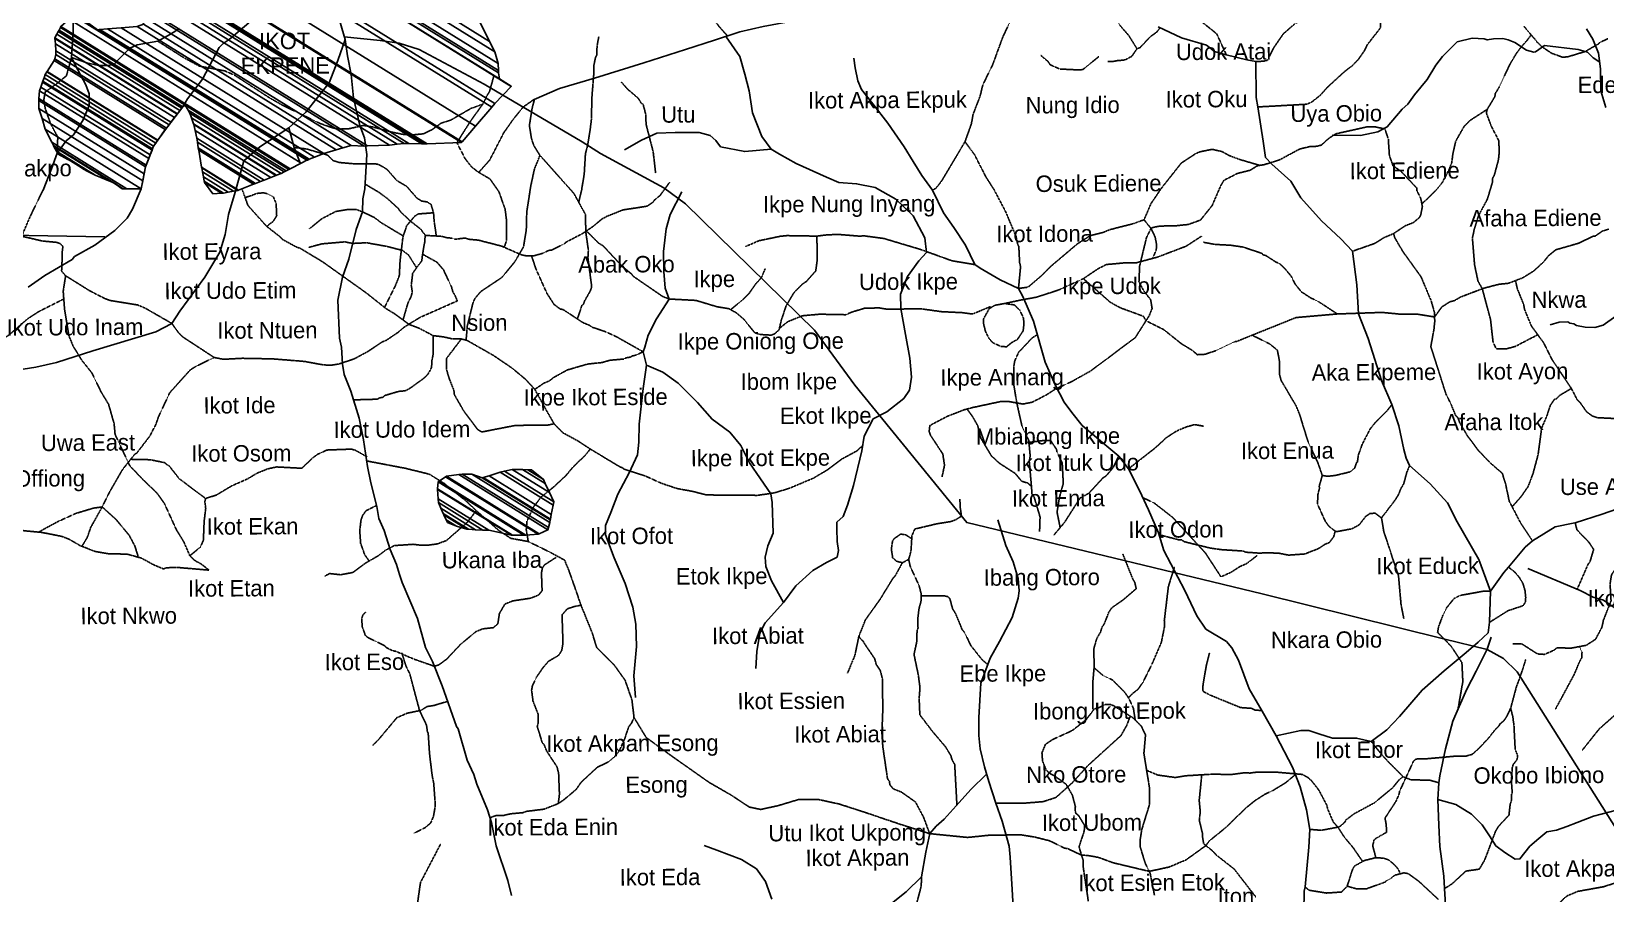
# Model space of a CAD drawing. Header units: metres. Extents: x 321186 to 621985, y 106829 to 204599.
# Drawn here: x 583692 to 602871, y 119543 to 130041 of the extents above; entities that cross this region are included whole.
import ezdxf
from ezdxf.enums import TextEntityAlignment as Align

# ---------------------------------------------------------------- set-up
doc = ezdxf.new("R2010")
doc.units = ezdxf.units.M
doc.header["$MEASUREMENT"] = 0
doc.linetypes.add('DASHED', pattern=[0.75, 0.5, -0.25])
for name, color, linetype in [('11', 7, 'CONTINUOUS'), ('14', 7, 'CONTINUOUS'), ('15', 7, 'CONTINUOUS'), ('18', 7, 'CONTINUOUS'), ('34', 7, 'CONTINUOUS')]:
    doc.layers.add(name, color=color, linetype=linetype)
doc.styles.get("Standard").update_dxf_attribs({"font": 'txt', "height": 0.2})

msp = doc.modelspace()

# ---------------------------------------------------------------- linework, layer by layer
at = {"layer": '14', "color": 1, "linetype": 'Continuous'}
for points in [[(586175, 128085), (586278, 128467), (586473, 128636), (586829, 128868), (587035, 129058), (587321, 129416), (587423, 129689), (587514, 129945)], [(587514, 129945), (587542, 129745), (587587, 129519), (587614, 129234), (587693, 128896), (587749, 128748), (587778, 128544), (587756, 128124), (587730, 128005), (587726, 127844), (587650, 127628), (587559, 127269), (587480, 127049), (587424, 126770), (587444, 126306), (587469, 126196), (587483, 125988), (587503, 125862), (587583, 125661), (587683, 125334), (587739, 125067), (587785, 124744), (587826, 124544), (587900, 124256), (587924, 124112), (587988, 123963), (588062, 123731), (588140, 123548), (588177, 123427), (588208, 123329), (588397, 122891), (588494, 122541), (588577, 122368), (588695, 122071), (588869, 121577), (588893, 121547), (589000, 121167), (589084, 120991), (589120, 120874), (589249, 120563), (589299, 120406), (589356, 120123), (589495, 119701), (589539, 119520)], [(586829, 128868), (586894, 128629), (586972, 128429)]]:
    msp.add_lwpolyline(points, dxfattribs=at)
at = {"layer": '15', "color": 1, "linetype": 'Continuous'}
for points in [[(587514, 129945), (587424, 130248), (587295, 130420), (587225, 130609), (587224, 130751), (587269, 130940), (587302, 131166), (587306, 131429), (587275, 131770), (587227, 132070), (587122, 132274), (586994, 132431), (586900, 132598), (586813, 132703)], [(589816, 129214), (590127, 129347), (590553, 129472), (591154, 129658), (591663, 129821), (592014, 129937), (592322, 130038), (592609, 130102), (593066, 130187), (593634, 130282), (594019, 130353), (594712, 130471), (595264, 130589), (595832, 130707), (596392, 130802), (596809, 130880), (597189, 130934), (597682, 131044), (598200, 131123), (598702, 131202), (599228, 131320), (599939, 131416)], [(584148, 130280), (584200, 130196), (584201, 130028), (584185, 129786), (584180, 129723), (584256, 129576), (584355, 129393), (584396, 129283), (584397, 129141), (584318, 128957), (584203, 128783), (584117, 128709), (584004, 128558), (583935, 128368), (583833, 128110)], [(585495, 130078), (585386, 130009), (585230, 129924), (584982, 129880), (584890, 129838), (584758, 129706), (584700, 129642), (584631, 129626), (584510, 129625), (584365, 129661), (584180, 129723)], [(597420, 130099), (597706, 129964), (598007, 129874), (598108, 129799), (598250, 129758), (598502, 129695), (598610, 129675), (598614, 129239), (598633, 129122), (598701, 128707), (598727, 128507), (598803, 128424), (599038, 128220), (599157, 128015), (599409, 127735), (599645, 127516), (599788, 127365), (599841, 126954), (599860, 126604), (599979, 126301), (600141, 125792), (600269, 125500), (600354, 125238), (600414, 124950), (600440, 124843), (600484, 124757), (600735, 124533), (600945, 124299), (601064, 124071), (601325, 123611), (601468, 123225)], [(594116, 125410), (594323, 125573), (594389, 125673), (594413, 125833), (594395, 126061), (594343, 126350), (594283, 126669), (594282, 126844), (594364, 127057), (594505, 127248), (594596, 127348), (594578, 127530), (594435, 127795), (594224, 127999), (593972, 128142), (593746, 128187), (593529, 128200), (593378, 128268), (593008, 128433), (592807, 128546), (592706, 128606), (592590, 128763), (592479, 129051), (592436, 129317), (592384, 129522), (592324, 129735), (592156, 129977)], [(599193, 119326), (599198, 119571), (599210, 119624), (599256, 120108), (599267, 120324), (599229, 120561), (599149, 120843), (599058, 121080), (598859, 121465), (598686, 121765), (598529, 122037), (598397, 122385), (598318, 122537), (598252, 122611), (598002, 122762), (597891, 122925), (597746, 123232), (597489, 123721), (597423, 123934), (597303, 124216), (597191, 124453), (597059, 124716), (596939, 124871), (596796, 124989), (596496, 125244), (596368, 125399), (596273, 125525), (596166, 125736), (596045, 126014), (595900, 126512), (595772, 126812), (595718, 126912), (595493, 127018), (595251, 127158), (595185, 127202), (595073, 127439), (594929, 127654), (594805, 127832), (594672, 128109), (594541, 128287), (594433, 128457), (594326, 128635), (594128, 128924), (593943, 129159), (593807, 129333), (593762, 129440), (593728, 129600), (593711, 129715)], [(592706, 128606), (592382, 128579), (592089, 128638), (592030, 128714), (591962, 128774), (591828, 128811), (591536, 128810), (591310, 128801), (591126, 128716), (590918, 128600)], [(586175, 128085), (586093, 127811), (586053, 127567), (585988, 127354), (585805, 127048), (585499, 126636), (585402, 126486), (585207, 126383), (584439, 126150), (583997, 126010), (583746, 125955), (583512, 125916)], [(591615, 128087), (591475, 127813), (591426, 127637), (591394, 127363), (591396, 127120), (591414, 126915), (591464, 126783), (591307, 126541), (591208, 126343), (591167, 126198), (591145, 126140), (591185, 125978), (591145, 125694), (591098, 125260), (591091, 125039), (591075, 124887), (590976, 124666), (590835, 124406), (590753, 124185), (590687, 124025), (590688, 123911), (590790, 123630), (590926, 123319), (591019, 123031), (591054, 122825), (591064, 122552), (591033, 122194), (591052, 121931)], [(592854, 123088), (592707, 123353), (592639, 123527), (592630, 123641), (592663, 123779), (592729, 123931), (592718, 124304), (592701, 124410), (592532, 124660), (592439, 124789), (592337, 125001), (592202, 125160), (591984, 125319), (591807, 125523), (591571, 125757), (591386, 125893), (591185, 125978)], [(594116, 125410), (593946, 125323), (593837, 125114), (593810, 124936), (593706, 124511), (593634, 124273), (593582, 124135), (593504, 124064), (593505, 123986), (593510, 123830), (593527, 123719), (593507, 123641), (593377, 123573), (593211, 123477), (593004, 123290), (592854, 123088), (592631, 122838), (592566, 122715), (592531, 122491), (592516, 122283)], [(595668, 119091), (595641, 119593), (595618, 119986), (595605, 120120), (595521, 120426), (595442, 120645), (595355, 120908), (595305, 121086), (595250, 121305), (595237, 121468), (595236, 121688), (595258, 122104), (595374, 122409), (595487, 122611), (595641, 122905), (595713, 123138), (595725, 123231), (595715, 123379), (595653, 123583), (595562, 123780), (595466, 124095)], [(598859, 121465), (599159, 121529), (599257, 121530), (599379, 121486), (599543, 121435), (599682, 121436), (599838, 121436), (600016, 121393), (600205, 121535), (600359, 121700), (600635, 122021), (600903, 122253), (601172, 122478), (601318, 122605), (601440, 122717), (601457, 122846), (601468, 123225), (601631, 123454), (601690, 123517), (601891, 123761), (601979, 123840), (602257, 124008), (602478, 124054), (602501, 124056), (602829, 124161), (603006, 124225)], [(601477, 122665), (601429, 122520), (601296, 122252), (601179, 122032), (601086, 121819), (601010, 121644), (600922, 121305), (600850, 120978), (600838, 120893), (600828, 120690), (600838, 120374), (600852, 120114), (600899, 119754), (600910, 119603), (600935, 119208)], [(595330, 120995), (595139, 120808), (594960, 120610), (594814, 120449), (594717, 120363), (594636, 120272), (594588, 120046), (594537, 119745), (594350, 119563), (594151, 119406)], [(603005, 120560), (602724, 120487), (602524, 120408), (602398, 120359), (602272, 120313), (602157, 120294), (602056, 120212), (601950, 120118), (601828, 119965), (601771, 119961), (601644, 120042), (601533, 120123), (601455, 120245), (601368, 120378), (601236, 120511), (601048, 120626), (600828, 120690)], [(592712, 119476), (592637, 119688), (592526, 119843), (592342, 119957), (592044, 120073), (591888, 120128)]]:
    msp.add_lwpolyline(points, dxfattribs=at)
at = {"layer": '15', "color": 1, "linetype": 'DASHED'}
for points in [[(600079, 131462), (600063, 131345), (600068, 131220), (600111, 131086), (600102, 130948), (600142, 130818), (600161, 130807), (600193, 130736), (600202, 130670), (600196, 130612), (600162, 130520), (600134, 130338), (600130, 130087), (599968, 129880), (599930, 129802), (599853, 129693), (599787, 129626), (599692, 129554), (599481, 129361), (599397, 129266), (599289, 129180), (599230, 129155), (598633, 129122)], [(590869, 131100), (591066, 131018), (591201, 130949), (591338, 130896), (591445, 130824), (591539, 130737), (591649, 130608), (591733, 130533), (591893, 130317), (592060, 130117), (592064, 130109), (592124, 130041), (592171, 129989)], [(598610, 129675), (598705, 129679), (598752, 129690), (598824, 129837), (598945, 130013), (599088, 130137), (599191, 130190), (599304, 130213), (599360, 130243), (599365, 130283), (599343, 130321), (599261, 130385), (599112, 130572), (599069, 130640), (599047, 130652), (598885, 130859), (598838, 130901), (598790, 130993)], [(595682, 130304), (595526, 129971), (595405, 129640), (595283, 129390), (595250, 129252), (595166, 129036), (595144, 128915), (595066, 128698), (594783, 128223), (594715, 128134), (594672, 128109)], [(597445, 130087), (597402, 130034), (597322, 129976), (597199, 129844), (597162, 129831), (597098, 129738), (597017, 129695), (596915, 129685), (596869, 129675), (596808, 129675)], [(596905, 130217), (596955, 130115), (597063, 129990), (597162, 129831)], [(597897, 130202), (598134, 130012), (598250, 129758)], [(601878, 130103), (601964, 129999), (602024, 129932), (602031, 129917), (602091, 129862), (602102, 129851), (602214, 129776), (602346, 129728), (602409, 129732), (602623, 129797), (602787, 129892), (602800, 129907), (602899, 129953)], [(585230, 129924), (585543, 129725), (585740, 129619), (586050, 129561), (586170, 129507), (586599, 129229), (586763, 129137), (587214, 128918), (587377, 128863), (587452, 128853), (587562, 128857), (587739, 128897), (587857, 128877), (588086, 128815), (588227, 128787), (588330, 128782), (588465, 128794), (588570, 128844), (588681, 128923), (588800, 128961), (589047, 129104), (589190, 129155)], [(590605, 129980), (590584, 129869), (590579, 129752), (590563, 129720), (590544, 129625), (590545, 129542), (590521, 129245)], [(601964, 129999), (601919, 129938), (601845, 129854), (601786, 129777), (601706, 129642), (601570, 129355), (601528, 129287), (601523, 129249), (601429, 129093), (601223, 128960), (601150, 128889), (601046, 128707), (601010, 128547), (600997, 128444), (600962, 128356), (600881, 128200), (600805, 128107), (600633, 127940)], [(584180, 129723), (584118, 129501), (583986, 129395), (583860, 129305), (583843, 129211), (583861, 129101), (583925, 128918), (584013, 128756), (584004, 128558)], [(595989, 129752), (596078, 129675), (596105, 129636), (596221, 129584), (596478, 129572), (596507, 129581), (596696, 129735)], [(589326, 129500), (589273, 129309), (589231, 129241), (589229, 129222), (589218, 129207), (589190, 129155), (589037, 128943), (588876, 128687)], [(590881, 129423), (590957, 129337), (591085, 129228), (591124, 129165), (591145, 129153), (591176, 129035), (591181, 128910), (591267, 128577), (591297, 128316)], [(589816, 129214), (589683, 129121), (589556, 128964), (589445, 128805), (589276, 128476), (589142, 128325)], [(589820, 129212), (589793, 129108), (589759, 128896), (589785, 128733), (589814, 128650), (589888, 128532), (590301, 128069), (590444, 127809), (590445, 127606), (590478, 127374), (590472, 127286), (590518, 126935), (590503, 126885), (590430, 126757), (590419, 126722), (590398, 126705), (590344, 126540)], [(590521, 129245), (590516, 129037), (590516, 129011), (590516, 128983), (590500, 128848), (590469, 128656), (590442, 128554), (590427, 128306), (590395, 128109), (590360, 127962)], [(601429, 129093), (601418, 129050), (601477, 128892), (601570, 128711), (601576, 128575), (601566, 128478), (601516, 128292), (601494, 128252), (601495, 128212), (601431, 127999), (601325, 127802), (601272, 127637), (601249, 127525), (601275, 127199), (601317, 127000), (601369, 126908), (601469, 126535), (601500, 126261), (601538, 126177), (601661, 126176), (601770, 126205), (602045, 126348)], [(599788, 127365), (600059, 127460), (600172, 127531), (600287, 127579), (600427, 127673), (600531, 127715), (600605, 127778), (600618, 127802), (600639, 127910), (600619, 128011), (600572, 128103), (600570, 128135), (600377, 128340), (600281, 128406), (600237, 128532), (600224, 128733), (600182, 128854), (600071, 128878), (599970, 128881), (599585, 128795), (599497, 128738), (599409, 128658), (599357, 128643), (599269, 128640), (599142, 128609), (598900, 128478), (598711, 128419), (598628, 128405), (598541, 128351), (598382, 128311), (598221, 128228), (598185, 128169), (598077, 127920), (597936, 127745), (597788, 127691), (597647, 127676), (597437, 127671), (597350, 127653), (597330, 127636), (597279, 127536), (597194, 127186), (597186, 126992), (597246, 126879), (597328, 126775), (597346, 126668), (597310, 126578), (597141, 126313), (596598, 125907), (596367, 125778), (596164, 125684), (596061, 125617), (595885, 125526), (595772, 125504), (595603, 125534), (595503, 125535), (595162, 125462)], [(588873, 128694), (588970, 128502), (589049, 128397), (589132, 128331), (589279, 128245), (589388, 128089), (589463, 127877), (589481, 127738), (589480, 127491), (589452, 127413)], [(595066, 128698), (595181, 128544), (595319, 128274), (595425, 128107), (595564, 127841), (595689, 127544), (595709, 127446), (595722, 127425), (595732, 127223), (595744, 127180), (595718, 126912)], [(586894, 128629), (587045, 128610), (587298, 128536), (587366, 128470), (587440, 128446), (587639, 128428), (587883, 128429), (587924, 128421), (588022, 128364), (588145, 128225), (588265, 128154), (588389, 128011), (588447, 127976), (588513, 127965), (588561, 127935), (588591, 127833), (588599, 127729), (588625, 127550)], [(589888, 128532), (589821, 128369), (589776, 128161), (589727, 127844), (589721, 127621), (589687, 127417), (589579, 127234), (589425, 127047), (589166, 126873), (589096, 126791), (589074, 126746), (589002, 126453), (588988, 126282)], [(597351, 127277), (597396, 127377), (597401, 127443), (597383, 127538), (597335, 127640), (597248, 127748), (597332, 127944), (597462, 128136), (597703, 128440), (597879, 128555), (597929, 128576), (598079, 128606), (598202, 128577), (598282, 128532), (598401, 128486), (598660, 128410)], [(583833, 128110), (583679, 127794), (583577, 127557)], [(586262, 128111), (586330, 127922), (586558, 127668), (586720, 127542), (586752, 127508), (586928, 127412), (586961, 127404), (587241, 127235), (587764, 126863), (588015, 126664), (588110, 126608), (588290, 126475), (588423, 126424), (588586, 126337), (588707, 126323), (588826, 126297), (588931, 126297), (588999, 126279), (589321, 126096), (589549, 125941), (589710, 125807), (589825, 125683), (589958, 125442), (590059, 125264), (590167, 125154), (590353, 125053), (590501, 124956), (590867, 124736), (590898, 124726), (590910, 124711), (591169, 124629), (591363, 124541), (591562, 124474), (591746, 124441), (591916, 124397), (592539, 124392), (592742, 124422), (592930, 124479), (593223, 124603), (593389, 124702), (593572, 124838), (593750, 124934), (593819, 124999)], [(587759, 128181), (587922, 128085), (588034, 128002), (588161, 127886), (588187, 127848), (588309, 127732), (588432, 127636), (588492, 127558), (588485, 127511), (588486, 127481), (588477, 127449), (588458, 127329), (588447, 127247), (588384, 127164), (588337, 127095), (588320, 126953), (588332, 126865), (588317, 126811), (588280, 126738), (588219, 126527)], [(588492, 127558), (588684, 127547), (588767, 127527), (588821, 127525), (588851, 127510), (588973, 127526), (589028, 127510), (589137, 127500), (589418, 127428), (589660, 127322), (589726, 127308), (589810, 127309), (589927, 127341), (589996, 127375), (590029, 127379), (590189, 127457), (590203, 127474), (590410, 127582), (590533, 127666), (590643, 127757), (590701, 127789), (590899, 127868), (591196, 127914), (591272, 127968), (591281, 127986), (591353, 128046), (591466, 128202)], [(586295, 128020), (586367, 128040), (586437, 128069), (586518, 128076), (586560, 128067), (586638, 128030), (586673, 127949), (586680, 127797), (586639, 127730), (586558, 127668)], [(588220, 127552), (587952, 127713), (587870, 127776), (587726, 127844), (587645, 127875), (587540, 127873), (587397, 127848), (587227, 127759), (587074, 127634)], [(587994, 126681), (588124, 126941), (588174, 127065), (588183, 127244), (588218, 127537), (588265, 127677), (588361, 127791), (588403, 127819), (588591, 127833)], [(597248, 127748), (597114, 127700), (596836, 127629), (596749, 127594), (596591, 127554), (596437, 127456), (596118, 127186), (595991, 127061), (595847, 126937), (595819, 126925), (595718, 126912)], [(583520, 127560), (583828, 127489), (584000, 127473), (584043, 127458), (584076, 127424), (584065, 127348), (584064, 127193), (584059, 127122), (584108, 127066), (584400, 126884), (584590, 126787), (584652, 126765), (584988, 126710), (585079, 126671), (585402, 126486), (585476, 126383), (585533, 126323), (585918, 126071), (586031, 126049), (586261, 126061), (586633, 126054), (587018, 126023), (587247, 125981), (587339, 125976), (587430, 125990), (587622, 126053), (587796, 126147), (587964, 126259), (588018, 126282), (588162, 126379), (588237, 126443), (588424, 126558), (588881, 126760), (588848, 126839), (588829, 126861), (588810, 126930), (588712, 127139), (588634, 127230), (588458, 127329)], [(590453, 127611), (590608, 127460), (590658, 127430), (590894, 127177), (591005, 127086), (591023, 127061), (591381, 126815), (591464, 126783), (591788, 126766), (592048, 126688), (592189, 126665), (592280, 126615), (592370, 126538), (592505, 126372), (592568, 126351), (592709, 126343), (592749, 126361), (592801, 126407), (592827, 126522), (592885, 126696), (592980, 126857), (593085, 126965), (593133, 126996), (593248, 127125), (593266, 127259), (593262, 127549)], [(595185, 127202), (594907, 127249), (594518, 127389), (594078, 127520), (593838, 127552), (593778, 127549), (593541, 127568), (593398, 127566), (593262, 127549), (592896, 127555), (592815, 127547), (592557, 127493), (592396, 127424)], [(597947, 127547), (597760, 127426), (597411, 127293), (597149, 127223), (597010, 127223), (596787, 127203), (596682, 127148), (596509, 127031), (596440, 126999), (596205, 126892), (595931, 126804), (595748, 126771), (595552, 126729), (595427, 126706), (595357, 126662), (595375, 126690), (595158, 126600), (595031, 126617), (594780, 126629), (594521, 126665), (594125, 126658), (594027, 126674), (593851, 126673), (593684, 126623), (593615, 126592), (593298, 126598), (593085, 126579), (592909, 126508), (592805, 126426)], [(596509, 127031), (596837, 126743), (596961, 126675), (597240, 126573), (597272, 126519), (597491, 126408), (597698, 126242), (597834, 126158), (597898, 126105), (597990, 126110), (598122, 126154), (598346, 126261), (598381, 126268), (598564, 126342), (599099, 126557), (599603, 126601), (600147, 126620), (600356, 126600), (600567, 126600), (600787, 126565), (600877, 126687), (600977, 126751), (601025, 126761), (601104, 126807), (601391, 126916), (601575, 126963), (601690, 126975), (601864, 127042), (601996, 127124), (602116, 127235), (602176, 127310), (602264, 127382), (602541, 127462), (602721, 127548), (602748, 127551), (602828, 127608), (602911, 127635)], [(600287, 127579), (600304, 127527), (600401, 127362), (600623, 127053), (600747, 126759), (600785, 126624), (600790, 126514), (600781, 126420), (600742, 126203), (600923, 125634), (600989, 125502), (601041, 125370), (601074, 125334), (601093, 125280), (601189, 125115), (601323, 124937), (601462, 124791), (601613, 124660), (601654, 124526), (601698, 124320), (601836, 124055), (601979, 123840)], [(588388, 127157), (588287, 127318), (588215, 127374), (588022, 127424), (587776, 127468), (587607, 127460), (587512, 127479), (587231, 127455), (587068, 127411)], [(597972, 127474), (598111, 127448), (598305, 127438), (598451, 127416), (598685, 127339), (598699, 127320), (598730, 127314), (598848, 127237), (598900, 127213), (598956, 127162), (599041, 127061), (599088, 126966), (599165, 126870), (599280, 126796), (599373, 126752), (599603, 126601)], [(589785, 127309), (589840, 127146), (589972, 126853), (590060, 126716), (590136, 126661), (590171, 126654), (590409, 126497), (590497, 126460), (590521, 126440), (590676, 126389), (590815, 126326), (591145, 126140)], [(584108, 127066), (584079, 126877), (584096, 126650), (584150, 126330), (584200, 126209), (584305, 126038), (584428, 125883), (584542, 125649), (584632, 125501), (584699, 125265), (584711, 125134), (584890, 124753), (585051, 124583), (585217, 124425), (585310, 124297), (585459, 123971), (585549, 123825), (585622, 123656), (585682, 123599), (585769, 123550), (585855, 123481)], [(592630, 127149), (592585, 127040), (592522, 126975), (592434, 126849), (592366, 126781), (592211, 126653)], [(603471, 124350), (603512, 124715), (603503, 124953), (603367, 125108), (603283, 125146), (603201, 125224), (603093, 125305), (603016, 125326), (602775, 125338), (602711, 125358), (602640, 125410), (602559, 125524), (602524, 125559), (602454, 125694), (602218, 126047), (602117, 126249), (601968, 126454), (601885, 126652), (601873, 126717), (601797, 126905), (601773, 127007)], [(584086, 126784), (583776, 126627), (583645, 126542), (583425, 126350), (583270, 126244), (583138, 126175), (582966, 126056), (582860, 125926)], [(595370, 126681), (595290, 126537), (595292, 126483), (595317, 126385), (595361, 126300), (595406, 126250), (595502, 126207), (595572, 126201), (595635, 126252), (595706, 126291), (595775, 126396), (595784, 126478), (595780, 126547), (595735, 126647), (595670, 126710), (595552, 126729)], [(588586, 126337), (588587, 126113), (588569, 126024), (588568, 125951), (588526, 125872), (588473, 125818), (588307, 125698), (588248, 125666), (588166, 125658), (587993, 125607), (587977, 125587), (587930, 125578), (587908, 125563), (587615, 125555)], [(590059, 125264), (589981, 125247), (589590, 125244), (589179, 125164), (589126, 125196), (588960, 125418), (588845, 125618), (588839, 125673), (588784, 125808), (588750, 125922), (588750, 126061), (588931, 126297)], [(595948, 126347), (595890, 126315), (595719, 126133), (595673, 126030), (595661, 125964), (595662, 125731), (595698, 125517), (595762, 125229), (595843, 125061), (595861, 124870), (595849, 124811), (595876, 124501), (595883, 124408), (595907, 124378), (595981, 124128), (595975, 123951)], [(598564, 126342), (598775, 126239), (598872, 126161), (598900, 126016), (598899, 125867), (598916, 125795), (599102, 125479), (599143, 125378), (599248, 125039), (599364, 124794), (599420, 124634), (599382, 124503), (599387, 124486), (599365, 124399), (599362, 124284), (599454, 124081), (599496, 124020), (599577, 123955), (599600, 123951), (599781, 123985), (599869, 124033), (599949, 124135), (599998, 124170), (600063, 124175), (600141, 124117), (600168, 123955), (600349, 123406), (600379, 123064), (600413, 122889)], [(585918, 126071), (585696, 125963), (585624, 125917), (585377, 125642), (585240, 125349), (585209, 125259), (585136, 125116), (584975, 124907), (584948, 124890), (584800, 124704), (584642, 124429), (584554, 124251), (584414, 124001), (584372, 123879), (584307, 123772)], [(591145, 126140), (591055, 126099), (591010, 126089), (590992, 126075), (590939, 126068), (590908, 126052), (590739, 126037), (590647, 126010), (590465, 125990), (590220, 125919), (590056, 125828), (590000, 125785), (589935, 125758), (589825, 125683)], [(602454, 125694), (602312, 125609), (602272, 125569), (602246, 125558), (602198, 125488), (602159, 125366), (602092, 125210), (602049, 124887), (601987, 124656), (601926, 124497), (601840, 124374), (601733, 124253)], [(595162, 125462), (595056, 125434), (594854, 125356), (594638, 125243), (594630, 125172), (594647, 125122), (594796, 124896), (594817, 124759), (594787, 124619)], [(595091, 125443), (595159, 125351), (595223, 125238), (595255, 125095), (595388, 124873), (595484, 124784), (595678, 124659), (595757, 124564), (595832, 124541), (595876, 124501)], [(600269, 125500), (600210, 125423), (600065, 125278), (600003, 125201), (599908, 125018), (599858, 124880), (599848, 124799), (599836, 124789), (599814, 124723), (599759, 124678), (599581, 124635), (599485, 124624), (599410, 124636)], [(597974, 125234), (597866, 125254), (597767, 125227), (597643, 125175), (597519, 125094), (597386, 124971), (597059, 124716)], [(595845, 125037), (596020, 125060), (596110, 125059), (596182, 124952), (596186, 124924), (596251, 124785), (596264, 124538), (596216, 124362), (596188, 124186), (596226, 124000)], [(587778, 124863), (587640, 124940), (587592, 124955), (587292, 124944), (587179, 124892), (587117, 124847), (586987, 124722), (586679, 124738), (586573, 124715), (586445, 124664), (586320, 124590), (586131, 124507), (585944, 124395), (585813, 124354), (585493, 124594), (585366, 124756), (585345, 124763), (585320, 124789), (585140, 124826), (584901, 124831)], [(590501, 124956), (590439, 124880), (590289, 124735), (590202, 124631), (590059, 124498), (589898, 124367), (589803, 124242), (589729, 124075), (589721, 123974), (589745, 123830)], [(596939, 124871), (596873, 124732), (596786, 124629), (596747, 124604), (596575, 124417), (596469, 124360), (596278, 124061), (596149, 123908)], [(587787, 124809), (588245, 124722), (588540, 124650), (588729, 124532), (588992, 124318), (589112, 124205), (589386, 123964), (589534, 123868), (589745, 123830), (590009, 123700), (590188, 123603), (590239, 123479), (590339, 123197), (590388, 123053), (590522, 122723), (590579, 122539), (590793, 122325), (590925, 122140), (591008, 121903), (591034, 121686), (591182, 121443), (591445, 121251), (591946, 120898), (592218, 120741), (592438, 120596), (592577, 120567), (592789, 120613), (593042, 120689), (593271, 120690), (593533, 120633), (593787, 120552), (594277, 120386), (594636, 120272)], [(600484, 124757), (600450, 124674), (600413, 124536), (600368, 124457), (600356, 124415), (600313, 124343), (600141, 124117)], [(585813, 124354), (585805, 124316), (585815, 124235), (585796, 124072), (585787, 123844), (585749, 123761), (585622, 123656)], [(595004, 124347), (595008, 124248), (595023, 124139), (594957, 124097), (594897, 124073), (594721, 124045), (594455, 123982), (594420, 123902), (594408, 123711), (594380, 123612), (594303, 123571), (594214, 123408), (594189, 123382), (594031, 123125), (593853, 122876), (593773, 122674), (593725, 122443), (593635, 122226)], [(597234, 124363), (597370, 124300), (597597, 124123), (597995, 123691), (598185, 123400)], [(584995, 123638), (584952, 123775), (584884, 123904), (584723, 124098), (584554, 124251), (584445, 124236), (584231, 124171), (584015, 124073), (583779, 123945)], [(589112, 124205), (588999, 124060), (588748, 123842), (588643, 123802), (588526, 123785), (588440, 123784), (588342, 123796), (588114, 123780), (588009, 123726), (587914, 123654), (587764, 123568), (587609, 123453), (587459, 123425), (587324, 123440), (587268, 123409)], [(587897, 124269), (587769, 124204), (587729, 124152), (587707, 124090), (587692, 123959), (587703, 123808), (587751, 123672), (587806, 123592)], [(603006, 124225), (603102, 124156), (603125, 124127), (603164, 124034), (603179, 123944), (603134, 123775), (603000, 123532), (602991, 123494), (602943, 123424), (602926, 123308), (602938, 123108), (602845, 122872), (602827, 122786), (602748, 122638), (602635, 122566), (602450, 122531), (602280, 122536), (602238, 122504), (602126, 122455), (602041, 122461), (601851, 122583), (601740, 122584)], [(585855, 123481), (585461, 123515), (585338, 123510), (585300, 123496), (585184, 123545), (585031, 123628), (584859, 123676), (584629, 123681), (584466, 123709), (584283, 123781), (584152, 123857), (584064, 123892), (583815, 123941), (583551, 123966)], [(594415, 123865), (594345, 123911), (594284, 123921), (594204, 123865), (594184, 123837), (594169, 123740), (594185, 123633), (594228, 123591), (594303, 123571)], [(599577, 123955), (599558, 123887), (599506, 123817), (599453, 123796), (599374, 123744), (599206, 123678), (599010, 123664), (598894, 123687), (598729, 123694), (598661, 123688), (598494, 123699), (598451, 123714), (598188, 123731), (598052, 123750), (597737, 123828), (597706, 123849), (597666, 123852), (597430, 123913)], [(602501, 124056), (602522, 123972), (602666, 123823), (602726, 123734), (602681, 123582), (602660, 123557), (602525, 123248)], [(590087, 123638), (589942, 123545), (589917, 123507), (589906, 123446), (589914, 123231), (589871, 123178), (589774, 123140), (589555, 123106), (589460, 123068), (589393, 122952), (589375, 122829), (589321, 122781), (589189, 122766), (589107, 122732), (588920, 122577), (588749, 122395), (588651, 122325), (588600, 122311), (588351, 122398), (588209, 122459), (588127, 122495), (588095, 122498), (588016, 122539), (587997, 122560), (587791, 122661), (587760, 122687), (587722, 122795), (587716, 122889), (587731, 122937), (587764, 122971)], [(594380, 123612), (594399, 123527), (594508, 123290), (594531, 123198), (594533, 123114), (594506, 123010), (594491, 122888), (594494, 122775), (594482, 122742), (594480, 122614), (594445, 122456), (594498, 122203), (594518, 122050), (594508, 121919), (594516, 121719), (594675, 121511), (594828, 121331), (594892, 121227), (594909, 121172), (594941, 121114), (594968, 120619)], [(596990, 123674), (597113, 123368), (597135, 123333), (597152, 123255), (596997, 123122), (596853, 123021), (596819, 122970), (596765, 122831), (596733, 122782), (596720, 122731), (596673, 122652), (596635, 122521), (596641, 122312), (596623, 122106), (596625, 121787)], [(597617, 123515), (597544, 123279), (597495, 122867), (597497, 122794), (597458, 122599), (597345, 122338), (597234, 122114), (597170, 122025), (597102, 121974), (597059, 121926)], [(598625, 123658), (598495, 123559), (598419, 123527), (598303, 123452), (598183, 123400)], [(601690, 123517), (601767, 123456), (601823, 123389), (601865, 123317), (601890, 123231), (601898, 123150), (601894, 123090), (601865, 123048), (601681, 122986), (601457, 122846)], [(594532, 123168), (594806, 123169), (594854, 123160), (594882, 123135), (594915, 123011), (594954, 122947), (595032, 122757), (595058, 122727), (595139, 122561), (595274, 122391), (595344, 122331)], [(601468, 123225), (601384, 123225), (601098, 123173), (601024, 123135), (600935, 123024), (600886, 122923), (600836, 122792)], [(590388, 123053), (590307, 123039), (590220, 123009), (590157, 122936), (590168, 122591), (590154, 122504), (590114, 122442), (589991, 122371), (589923, 122291), (589845, 122177), (589796, 122074), (589786, 122019), (589803, 121886), (589866, 121724), (589867, 121620), (589854, 121581), (589915, 121382), (589937, 121359), (589969, 121279), (590095, 121086), (590115, 121008), (590125, 120753), (590111, 120638)], [(600836, 122792), (600825, 122724), (600991, 122553), (601121, 122355), (601132, 122124), (601073, 121788)], [(593773, 122674), (593807, 122632), (593824, 122619), (593845, 122581), (593966, 122403), (593985, 122333)], [(602551, 122552), (602584, 122482), (602583, 122417), (602553, 122366), (602493, 122219), (602262, 121791)], [(588203, 122476), (588255, 122312), (588301, 122221), (588421, 121770), (588506, 121593), (588515, 121519), (588526, 121496), (588542, 121248), (588575, 120973), (588593, 120891), (588613, 120618), (588591, 120483), (588555, 120401), (588488, 120345), (588345, 120274)], [(598044, 122470), (598007, 122321), (597967, 122089), (597963, 122019), (597975, 122000), (598050, 121961), (598422, 121808), (598557, 121798), (598599, 121778), (598682, 121771)], [(601899, 122393), (601831, 122184), (601785, 122061), (601715, 121800), (601668, 121700), (601631, 121646), (601585, 121609), (601571, 121581), (601528, 121542), (601450, 121441), (601317, 121299), (601244, 121237), (601170, 121216), (601032, 121215), (600692, 121184), (600560, 121181), (600531, 121155), (600362, 120789), (600354, 120749), (600317, 120665), (600184, 120462), (600199, 120380), (600202, 120289), (600067, 120211), (600050, 120193), (600034, 120125), (600072, 119980)], [(593985, 122333), (594034, 122259), (594060, 122161), (594065, 121783), (594054, 121500), (594065, 121333), (594122, 120942), (594146, 120908), (594150, 120869), (594192, 120818), (594291, 120779), (594463, 120658), (594563, 120469), (594636, 120272)], [(596640, 122291), (596746, 122200), (596868, 122141), (597013, 121993), (597063, 121920), (597119, 121797), (597140, 121655)], [(602587, 121288), (602794, 121548), (603021, 121748), (603307, 121879), (603578, 121951), (603778, 121976), (603949, 121978), (604126, 121945), (604252, 121879), (604472, 121799), (604612, 121831), (604737, 121727), (604987, 121598), (605291, 121600)], [(588761, 121883), (588593, 121832), (588514, 121821), (588439, 121774), (588270, 121739), (588144, 121684), (587907, 121401), (587853, 121350)], [(597375, 119521), (597322, 119790), (597263, 119910), (597202, 120108), (597201, 120197), (597219, 120317), (597316, 120633), (597315, 120827), (597246, 121249), (597266, 121474), (597212, 121586), (597108, 121686), (596879, 121829), (596841, 121844), (596774, 121845), (596685, 121801), (596643, 121792), (596543, 121661), (596372, 121527), (596131, 121417), (596046, 121359), (596004, 121256), (596011, 121157), (596057, 121043), (596104, 121002), (596155, 120977), (596297, 120875), (596375, 120741), (596411, 120602), (596409, 120550), (596418, 120519), (596452, 120491), (596525, 120369), (596519, 120305), (596456, 120110), (596505, 119950), (596508, 119857), (596569, 119449)], [(601715, 121800), (601740, 121702), (601755, 121590), (601770, 121297), (601799, 121227), (601794, 121177), (601745, 121113), (601734, 121073), (601724, 120915), (601734, 120773), (601723, 120742), (601723, 120673), (601709, 120632), (601694, 120498), (601569, 120364), (601533, 120307), (601399, 119953), (601333, 119840), (601169, 119816), (601002, 119662), (600910, 119603)], [(591034, 121686), (591002, 121616), (590967, 121570), (590919, 121426), (590855, 121281), (590792, 121204), (590719, 121144), (590587, 121081), (590389, 120898), (590329, 120810), (590173, 120680), (590111, 120638), (589936, 120570), (589727, 120544), (589676, 120527), (589530, 120514), (589446, 120494), (589346, 120491), (589280, 120466)], [(597080, 121703), (597037, 121591), (596967, 121467), (596565, 121102), (596373, 120891), (596174, 120712), (596020, 120662), (595785, 120643), (595442, 120645)], [(600016, 121393), (600166, 121208), (600403, 120966), (600500, 120928), (600729, 120923), (600838, 120893)], [(597280, 121043), (597414, 120986), (597628, 120956), (597756, 120977), (598055, 120995), (598327, 120994), (598470, 121014), (598538, 121010), (598620, 121021), (598846, 121022), (599179, 120993), (599246, 120954), (599289, 120916), (599378, 120802), (599475, 120618), (599485, 120573), (599554, 120413), (599610, 120351), (599688, 120230), (599795, 120102), (599905, 119942)], [(599102, 121000), (598974, 120893), (598819, 120798), (598717, 120750), (598599, 120674), (598488, 120584), (598240, 120343), (598044, 120185), (598002, 120127), (597760, 119953), (597552, 119865), (597311, 119813), (596873, 119917), (596692, 119983), (596559, 120007), (596487, 120010), (596321, 120088), (596281, 120095), (596095, 120186), (595914, 120231), (595748, 120258), (595362, 120253), (595097, 120226), (594636, 120272)], [(598608, 119503), (598346, 119841), (598127, 120013), (598085, 120060), (597975, 120148), (597959, 120237), (597962, 120266), (597921, 120436), (597933, 120538), (597920, 120677), (597951, 120989)], [(600403, 120966), (600355, 120927), (600277, 120831), (600054, 120647), (599811, 120516), (599709, 120441), (599694, 120411), (599627, 120354), (599406, 120313), (599267, 120324)], [(588674, 120140), (588432, 119677), (588401, 119462), (588346, 119023), (588194, 118465), (588074, 118137), (588034, 117951), (588096, 117863)], [(599210, 119624), (599257, 119583), (599471, 119549), (599653, 119561), (599722, 119632), (599791, 119843), (599814, 119879), (599931, 119944), (600072, 119980), (600163, 119973), (600228, 119953), (600294, 119898), (600345, 119841), (600370, 119783)], [(604463, 119718), (604368, 119762), (604117, 119820), (603866, 119861), (603654, 119910), (603438, 119929), (603228, 119819), (603113, 119734), (603013, 119679), (602848, 119626), (602532, 119569), (602406, 119516), (602365, 119485), (602295, 119409), (602080, 119121)], [(594537, 119745), (594533, 119633), (594485, 119450), (594452, 119320), (594425, 119135), (594390, 119001), (594308, 118543), (594219, 118313), (594130, 118179), (593970, 118001), (593854, 117827), (593790, 117756), (593671, 117589), (593590, 117534), (593486, 117505), (593405, 117459), (593389, 117319)], [(599722, 119632), (599838, 119600), (599961, 119602), (600183, 119681), (600202, 119700), (600253, 119724), (600301, 119766), (600413, 119794), (600468, 119785), (600600, 119688), (600835, 119470)]]:
    msp.add_lwpolyline(points, dxfattribs=at)
at = {"layer": '18', "color": 143, "linetype": 'Continuous'}
for points in [[(586867, 130641), (586340, 130145), (586101, 129943), (586027, 129896), (585981, 129846), (585778, 129459), (585595, 129220), (585536, 129123), (585336, 128864), (585181, 128646), (585081, 128393), (585029, 128125), (584923, 127876), (584860, 127767), (584706, 127616), (584466, 127440), (584216, 127300), (584190, 127266), (583856, 127071), (583651, 126929)], [(602638, 130073), (602714, 129949), (602787, 129777), (602809, 129586), (602813, 129317), (602875, 129115)], [(602800, 129666), (602722, 129722), (602653, 129788), (602539, 129821), (602128, 129869), (602017, 129793), (601996, 129790), (601909, 129814), (601765, 129905), (601686, 129939), (601620, 129954), (601505, 129951), (601429, 129938), (601391, 129951), (601245, 129958), (601064, 129917), (600886, 129738), (600803, 129631), (600696, 129455), (600542, 129268), (600463, 129155), (600391, 129097), (600212, 128879), (600095, 128818), (599886, 128775), (599542, 128780)], [(602997, 126575), (602842, 126465), (602742, 126438), (602623, 126439), (602516, 126459), (602485, 126480), (602435, 126490), (602410, 126505), (602304, 126500), (602197, 126467)], [(601926, 123502), (602560, 123232), (602719, 123152), (602844, 123116), (602974, 123028)]]:
    msp.add_lwpolyline(points, dxfattribs=at)
at = {"layer": '34', "color": 181, "linetype": 'Continuous'}
for points in [[(603163, 120075), (602183, 121625), (601793, 122244), (601629, 122406), (601427, 122513), (600898, 122645), (598687, 123192), (595087, 124061), (593724, 125735), (593234, 126404), (591663, 127942), (591395, 128136), (590626, 128557), (590402, 128698), (589209, 129400), (588418, 129821), (588172, 129900), (587942, 129933), (587503, 129977)], [(563338, 125251), (565158, 125982), (566225, 126422), (566596, 126575), (567193, 126684), (567469, 126731), (568719, 126963), (570400, 127316), (571328, 127523), (573215, 127972), (573691, 128075), (573826, 128204), (574478, 128327), (575645, 127996), (576380, 127768), (576561, 127723), (576732, 127720), (577265, 127664), (578009, 127637), (579431, 127614), (581129, 127597), (582495, 127578), (584587, 127541)]]:
    msp.add_lwpolyline(points, dxfattribs=at)

# ---------------------------------------------------------------- texts
at = {"layer": '11', "color": 7, "linetype": 'Continuous'}
for s, height, rotation, p in [('IKOT', 200.3, 0.3606, (586777, 129926)), ('Udok Atai', 200.3, 0.3605, (598217, 129800)), ('EKPENE', 200.3, 0.3606, (586785, 129626)), ('Edem Idim', 200.3, 0.3602, (603171, 129398)), ('Ikot Akpa Ekpuk', 200.31, 0.3601, (594121, 129183)), ('Ikot Oku', 200.3, 0.3601, (598009, 129221)), ('Utu', 200.3, 0.36, (591573, 129030)), ('Nung Idio', 200.3, 0.36, (596378, 129121)), ('Uya Obio', 200.3, 0.36, (599590, 129018)), ('Abakpo', 200.3, 0.3596, (583729, 128351)), ('Osuk Ediene', 200.32, 0.3595, (596694, 128195)), ('Ikot Ediene', 200.32, 0.3596, (600424, 128350)), ('Ikpe Nung Inyang', 200.31, 0.3593, (593655, 127917)), ('Afaha Ediene', 200.33, 0.3592, (602018, 127774)), ('Ikot Idona', 200.3, 0.3591, (596036, 127582)), ('Ikot Eyara', 200.3, 0.3589, (585891, 127338)), ('Abak Oko', 200.3, 0.3588, (590941, 127210)), ('Ikot Udo Etim', 200.29, 0.3587, (586116, 126890)), ('Ikpe', 200.3, 0.3587, (592012, 127003)), ('Udok Ikpe', 200.3, 0.3587, (594378, 126971)), ('Ikpe Udok', 200.3, 0.3587, (596851, 126918)), ('Nkwa', 200.3, 0.3586, (602304, 126779)), ('Nsion', 200.3, 0.3584, (589150, 126499)), ('Ikot Udo Inam', 200.29, 0.3584, (584222, 126445)), ('Ikot Ntuen', 200.3, 0.3583, (586567, 126406)), ('Ikpe Oniong One', 200.31, 0.3582, (592578, 126246)), ('Aka Ekpeme', 200.3, 0.358, (600049, 125867)), ('Ikot Ayon', 200.3, 0.358, (601859, 125879)), ('Ibom Ikpe', 200.3, 0.3579, (592921, 125755)), ('Ikpe Annang', 200.31, 0.358, (595519, 125806)), ('Ikpe Ikot Eside', 200.3, 0.3578, (590566, 125564)), ('Ikot Ide', 200.3, 0.3578, (586227, 125494)), ('Ekot Ikpe', 200.3, 0.3577, (593370, 125339)), ('Ikot Udo Idem', 200.3, 0.3576, (588206, 125200)), ('Afaha Itok', 200.3, 0.3576, (601510, 125290)), ('Uwa East', 200.3, 0.3575, (584381, 125033)), ('Mbiabong Ikpe', 200.31, 0.3575, (596078, 125089)), ('Ikot Enua', 200.3, 0.3574, (598994, 124940)), ('Ikot Osom', 200.3, 0.3574, (586249, 124908)), ('Ikpe Ikot Ekpe', 200.31, 0.3574, (592574, 124824)), ('Ikot Ituk Udo', 200.31, 0.3573, (596435, 124795)), ('Ikot Offiong', 200.29, 0.3572, (583660, 124573)), ('Use Abat', 200.3, 0.3571, (602865, 124503)), ('Ikot Enua', 200.3, 0.3571, (596203, 124360)), ('Ikot Ekan', 200.3, 0.3568, (586386, 124019)), ('Ikot Odon', 200.3, 0.3568, (597638, 123981)), ('Ikot Ofot', 200.3, 0.3568, (591003, 123902)), ('Ukana Iba', 200.3, 0.3566, (589302, 123610)), ('Etok Ikpe', 200.3, 0.3564, (592102, 123384)), ('Ikot Educk', 200.3, 0.3565, (600704, 123538)), ('Ikot Etan', 200.3, 0.3564, (586128, 123264)), ('Ibang Otoro', 200.31, 0.3564, (596002, 123370)), ('Ikot Ide Itak', 200.33, 0.3563, (603344, 123146)), ('Ikot Nkwo', 200.3, 0.3562, (584877, 122930)), ('Ikot Abiat', 200.3, 0.356, (592543, 122687)), ('Nkara Obio', 200.3, 0.356, (599471, 122638)), ('Ikot Eso', 200.3, 0.3558, (587749, 122368)), ('Ebe Ikpe', 200.3, 0.3557, (595528, 122199)), ('Ikot Essien', 200.31, 0.3555, (592949, 121894)), ('Ibong Ikot Epok', 200.32, 0.3554, (596826, 121743)), ('Ikot Abiat', 200.3, 0.3552, (593545, 121487)), ('Ikot Akpan Esong', 200.3, 0.3552, (591015, 121349)), ('Ikot Ebor', 200.3, 0.3551, (599866, 121298)), ('Nko Otore', 200.3, 0.3549, (596422, 120997)), ('Okobo Ibiono', 200.33, 0.3549, (602059, 120988)), ('Esong', 200.3, 0.3548, (591308, 120839)), ('Ikot Eda Enin', 200.3, 0.3545, (590043, 120356)), ('Ikot Ubom', 200.3, 0.3546, (596613, 120411)), ('Utu Ikot Ukpong', 200.31, 0.3545, (593631, 120259)), ('Ikot Akpan', 200.3, 0.3543, (593756, 119955)), ('Ikot Akpabio', 200.33, 0.3542, (602617, 119824)), ('Ikot Eda', 200.3, 0.3542, (591351, 119747)), ('Ikot Esien Etok', 200.32, 0.3541, (597340, 119680)), ('Iton', 200.3, 0.354, (598367, 119508))]:
    msp.add_text(s, height=height, rotation=rotation, dxfattribs=at).set_placement(p, align=Align.MIDDLE)

# ---------------------------------------------------------------- meshes
at = {"layer": '11', "color": 253, "linetype": 'Continuous'}
mesh = msp.add_polyface(dxfattribs=at)
corners = [(584016, 128547), (584334, 128360), (584134, 128484), (584007, 128562), (584364, 128345), (584172, 128464), (584005, 128567), (584468, 128292), (583996, 128585), (584798, 128126), (584654, 128215), (583966, 128642), (584811, 128126), (584694, 128199), (583960, 128654), (584855, 128126), (583939, 128693), (585028, 128125), (583858, 128851), (585029, 128125), (583858, 128851), (585048, 128222), (583822, 128982), (585064, 128307), (583781, 129102), (585081, 128393), (583780, 129199), (585088, 128412), (583780, 129223), (585121, 128493), (583791, 129318), (585902, 128065), (585138, 128538), (583807, 129364), (586008, 128072), (585801, 128200), (585162, 128597), (583827, 129424), (586031, 128074), (585798, 128219), (585167, 128610), (583832, 129437), (586087, 128084), (585787, 128270), (585181, 128646), (583845, 129475), (586152, 128096), (585775, 128330), (585207, 128682), (583859, 129518), (586205, 128106), (585766, 128379), (585228, 128712), (583879, 129548), (586215, 128108), (585764, 128387), (585232, 128717), (583882, 129554), (586398, 128180), (585730, 128594), (585323, 128846), (583968, 129687), (586423, 128190), (585725, 128623), (585336, 128864), (583975, 129708), (586484, 128214), (585714, 128692), (585368, 128906), (583991, 129760), (586527, 128231), (585706, 128741), (585391, 128936), (583988, 129806), (586609, 128264), (585685, 128837), (585435, 128992), (583984, 129892), (586671, 128288), (585670, 128909), (585467, 129034), (583978, 129957), (586678, 128291), (585667, 128918), (585471, 129039), (583978, 129965), (586733, 128313), (586733, 128313), (585642, 128990), (585501, 129077), (584001, 130007), (586772, 128333), (585623, 129045), (585523, 129107), (584018, 130040), (586794, 128343), (585601, 129083), (585536, 129123), (584028, 130058), (586829, 128361), (585566, 129144), (584044, 130088), (586846, 128370), (584052, 130102), (586980, 128437), (584150, 130192), (587048, 128472), (584230, 130219), (587057, 128476), (584268, 130205), (584497, 130063), (587071, 128483), (584329, 130183), (584519, 130065), (587076, 128485), (584527, 130066), (587140, 128511), (584618, 130074), (587255, 128557), (584786, 130087), (587406, 128600), (584982, 130103), (587487, 128623), (585057, 130129), (587588, 128652), (585041, 130231), (587744, 128645), (585026, 130330), (587785, 128647), (585021, 130360), (588053, 128657), (584982, 130561), (588146, 128668), (584967, 130638), (588234, 128678), (584967, 130704), (588292, 128677), (584967, 130738), (588448, 128673), (585004, 130808), (584311, 131238), (588459, 128673), (585007, 130813), (584363, 131213), (584314, 131243), (588462, 128673), (585008, 130814), (584601, 131067), (584315, 131244), (588481, 128672), (585012, 130823), (584321, 131251), (588513, 128671), (584332, 131264), (588930, 128688), (584484, 131444), (588939, 128699), (584494, 131455), (589103, 128890), (584684, 131630), (589300, 129119), (584884, 131857), (589337, 129163), (584928, 131897), (589393, 129463), (589537, 129373), (585143, 132098), (589393, 129464), (589538, 129374), (585144, 132098), (589381, 129536), (585186, 132137), (589381, 129568), (585206, 132156), (589380, 129652), (585254, 132210), (589339, 129793), (585319, 132286), (589274, 129919), (585368, 132341), (589152, 130165), (585464, 132452), (589080, 130291), (585510, 132505), (588959, 130506), (585589, 132595), (588946, 130639), (585661, 132676), (588957, 130797), (585754, 132783), (588974, 130908), (585823, 132861), (589027, 131001), (585894, 132943), (589031, 131008), (585900, 132949), (589088, 131139), (585999, 133054), (589069, 131286), (586080, 133140), (589028, 131375), (586118, 133180), (589005, 131465), (586163, 133227), (589007, 131466), (586164, 133229), (589079, 131518), (586233, 133283), (589074, 131652), (586325, 133356), (589073, 131670), (586339, 133365), (589067, 131810), (586446, 133435), (586481, 133424), (589067, 131821), (586481, 133424), (586566, 133388), (589066, 131838), (586849, 133369), (589059, 131998), (586864, 133367), (589059, 132006), (586999, 133354), (589022, 132100), (587167, 133308), (588992, 132176), (587179, 133306), (588989, 132184), (587503, 133262), (588949, 132366), (587630, 133226), (588938, 132415), (587741, 133193), (588929, 132457), (587752, 133190), (588928, 132461), (588081, 133161), (588861, 132678), (588359, 133105), (588816, 132822), (588428, 133089), (588805, 132856), (588608, 133049), (588742, 132966), (588718, 133007)]
mesh.append_faces([[corners[k] for k in face] for face in [(0, 0, 2, 3), (3, 2, 5, 6), (1, 1, 4, 5), (6, 4, 7, 8), (8, 7, 10, 11), (11, 10, 13, 14), (9, 9, 12, 13), (14, 12, 15, 16), (16, 15, 17, 18), (18, 17, 19, 20), (20, 19, 21, 22), (22, 21, 23, 24), (24, 23, 25, 26), (26, 25, 27, 28), (28, 27, 29, 30), (30, 29, 32, 33), (33, 32, 36, 37), (31, 31, 34, 35), (37, 36, 40, 41), (35, 34, 38, 39), (41, 40, 44, 45), (39, 38, 42, 43), (45, 44, 48, 49), (43, 42, 46, 47), (49, 48, 52, 53), (47, 46, 50, 51), (53, 52, 56, 57), (51, 50, 54, 55), (57, 56, 60, 61), (55, 54, 58, 59), (61, 60, 64, 65), (59, 58, 62, 63), (65, 64, 68, 69), (63, 62, 66, 67), (69, 68, 72, 73), (67, 66, 70, 71), (73, 72, 76, 77), (71, 70, 74, 75), (77, 76, 80, 81), (75, 74, 78, 79), (81, 80, 84, 85), (79, 78, 82, 83), (85, 84, 89, 90), (83, 82, 87, 88), (90, 89, 93, 94), (88, 86, 91, 92), (94, 93, 97, 98), (92, 91, 95, 96), (98, 97, 100, 101), (96, 95, 99, 100), (101, 99, 102, 103), (103, 102, 104, 105), (105, 104, 106, 107), (107, 106, 108, 109), (109, 110, 112, 112), (110, 108, 111, 113), (113, 111, 114, 115), (115, 114, 116, 117), (117, 116, 118, 119), (119, 118, 120, 121), (121, 120, 122, 123), (123, 122, 124, 125), (125, 124, 126, 127), (127, 126, 128, 129), (129, 128, 130, 131), (131, 130, 132, 133), (133, 132, 134, 135), (135, 134, 136, 137), (137, 136, 138, 139), (140, 140, 143, 144), (139, 138, 141, 142), (144, 143, 147, 148), (142, 141, 145, 146), (148, 147, 150, 151), (146, 145, 149, 150), (151, 149, 152, 153), (153, 152, 154, 155), (155, 154, 156, 157), (157, 156, 158, 159), (159, 158, 160, 161), (161, 160, 162, 163), (163, 162, 165, 166), (166, 164, 167, 169), (164, 165, 168, 168), (169, 167, 170, 171), (171, 170, 172, 173), (173, 172, 174, 175), (175, 174, 176, 177), (177, 176, 178, 179), (179, 178, 180, 181), (181, 180, 182, 183), (183, 182, 184, 185), (185, 184, 186, 187), (187, 186, 188, 189), (189, 188, 190, 191), (191, 190, 192, 193), (193, 192, 194, 195), (195, 194, 196, 197), (197, 196, 198, 199), (199, 198, 200, 201), (201, 200, 202, 203), (203, 202, 204, 205), (205, 204, 206, 207), (207, 206, 208, 209), (209, 208, 210, 211), (211, 210, 212, 213), (213, 212, 215, 216), (214, 215, 218, 217), (217, 218, 220, 219), (219, 220, 222, 221), (221, 222, 224, 223), (223, 224, 226, 225), (225, 226, 228, 227), (227, 228, 230, 229), (229, 230, 232, 231), (231, 232, 234, 233), (233, 234, 236, 235), (235, 236, 238, 237), (237, 238, 240, 239), (239, 240, 242, 241), (241, 242, 244, 243), (243, 244, 245, 245)]], dxfattribs={"vtx0": -1, "vtx2": -1, "color": 253})
mesh = msp.add_polyface(dxfattribs=at)
corners = [(588761, 124063), (588870, 124018), (588745, 124095), (588995, 123981), (588718, 124153), (589016, 123979), (588710, 124169), (589104, 123974), (588681, 124236), (589192, 123970), (588650, 124306), (589263, 123967), (588648, 124348), (589540, 123908), (588641, 124465), (589552, 123908), (588641, 124473), (589693, 123909), (588649, 124557), (589715, 123909), (588659, 124564), (589866, 123918), (588737, 124617), (589880, 123924), (588749, 124626), (589983, 123972), (588898, 124644), (588941, 124650), (589990, 124000), (588941, 124650), (589058, 124650), (590006, 124063), (589184, 124606), (590013, 124092), (589196, 124609), (590015, 124101), (589267, 124629), (590026, 124158), (589401, 124675), (590048, 124274), (589455, 124687), (590056, 124314), (589551, 124707), (590004, 124426), (589677, 124707), (589952, 124537), (589741, 124703), (589929, 124587), (589786, 124701)]
mesh.append_faces([[corners[k] for k in face] for face in [(0, 0, 1, 2), (2, 1, 3, 4), (4, 3, 5, 6), (6, 5, 7, 8), (8, 7, 9, 10), (10, 9, 11, 12), (12, 11, 13, 14), (14, 13, 15, 16), (16, 15, 17, 18), (18, 17, 19, 20), (20, 19, 21, 22), (22, 21, 23, 24), (24, 23, 25, 26), (26, 25, 28, 29), (27, 28, 31, 30), (30, 31, 33, 32), (32, 33, 35, 34), (34, 35, 37, 36), (36, 37, 39, 38), (38, 39, 41, 40), (40, 41, 43, 42), (42, 43, 45, 44), (44, 45, 47, 46), (46, 47, 48, 48)]], dxfattribs={"vtx0": -1, "vtx2": -1, "color": 253})

doc.saveas('drawing.dxf')
